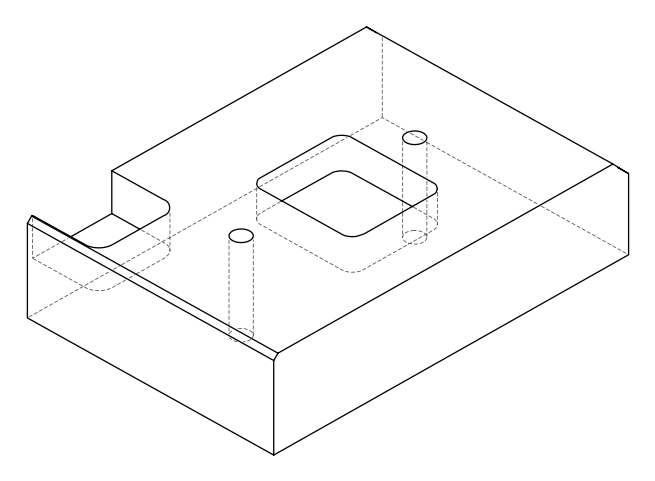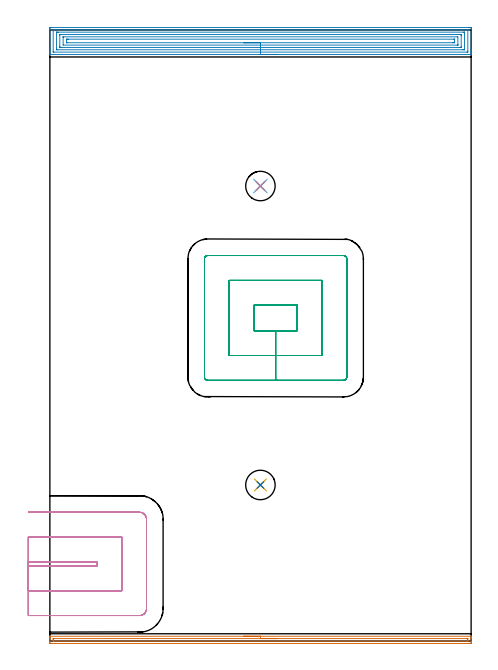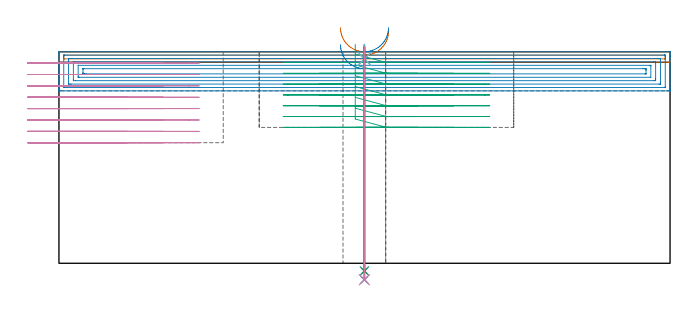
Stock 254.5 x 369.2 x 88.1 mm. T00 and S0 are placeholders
(PLAN: 10 operations, 6 tool changes, 37.4 min)
(1 AREA_MILL | FG_CHAMFER_SURFACE | UGT0205_001 | 4.24 min | 2463 mm3)
(2 AREA_MILL_1 | FG_CHAMFER_SURFACE_1 | UGT0205_001 | 12.53 min | 33808 mm3)
(3 MILL_RECTANGULAR_POCKET | POCKET_RECTANGULAR_STRAIGHT | UGT0201_094 | Follow Part, ap 5, ae 75% | 9.75 min | 314716 mm3)
(4 MILL_SLOT | SLOT_PARTIAL_RECTANGULAR | UGT0201_094 | Follow Part, ap 5, ae 75% | 9.3 min | 210310 mm3)
(5 SPOT_DRILL | STEP1HOLE | NXT0321_9005460120000 | 0.05 min | 231 mm3)
(6 SPOT_DRILL_1 | STEP1HOLE_1 | NXT0321_9005460120000 | 0.05 min | 145 mm3)
(7 DRILL_THROUGH_HOLE_INTO_CENTER | STEP1HOLE | NXT0301_065 | 0.37 min | 5973 mm3)
(8 DRILL_TO_ENLARGE_THROUGH_HOLE | STEP1HOLE | UGT0301_248 | 0.39 min | 15743 mm3)
(9 DRILL_THROUGH_HOLE_INTO_CENTER_1 | STEP1HOLE_1 | NXT0301_065 | 0.37 min | 5966 mm3)
(10 DRILL_TO_ENLARGE_THROUGH_HOLE_1 | STEP1HOLE_1 | UGT0301_248 | 0.39 min | 15752 mm3)
(TOOL UGT0205_001 | Chamfer Mill 20 x 3 x 45 deg. | D20 FL50 Z2)
(TOOL UGT0201_094 | End mill 20 mm | D20 FL38 Z4)
(TOOL NXT0321_9005460120000 | NC Spot Drill, 142deg, 12mm, Carbide, Uncoated | D12 PA142 FL30 Z2)
(TOOL NXT0301_065 | Carbide Drill 9.4mm [860.1-0940-075A1-MM 2214] | D9.4 PA140 FL98 Z2)
(TOOL UGT0301_248 | Twist Drill 17.8 mm | D17.8 PA118 FL130 Z2)
(OP 1 AREA_MILL)
G17 G21 G94 G90
T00 M6
G54
G17 G0 G90 X117.25 Y2.9 S1061 M3
G43 Z98.1 H0
G94 G1 X117.288 Z97.228 F250.
X117.402 Z96.363
X117.591 Z95.512
X117.853 Z94.68
X118.187 Z93.874
X118.59 Z93.1
X119.058 Z92.364
X119.59 Z91.672
X120.179 Z91.029
X120.822 Z90.439
X121.514 Z89.908
X122.25 Z89.44
X123.024 Z89.037
X123.83 Z88.703
X124.662 Z88.441
X125.514 Z88.252
X126.378 Z88.138
X127.25 Z88.1
X254.348
X254.49 Y2.894 Z88.093
X254.5 Y2.601 Z87.8
Y2.181 Z87.38
Y1.581 Z86.775
Y-0.481 Z84.717
X254.496 Y-1.061 Z84.134
X254.49 Y-1.491 Z83.705
X254.342 Y-1.495 Z83.702
X253.902 Y-1.5 Z83.7
X0.598
X0.158 Y-1.495 Z83.702
X0.01 Y-1.491 Z83.705
X0. Y-1.061 Z84.134
Y-0.481 Z84.717
Y-0.181 Z85.016
Y1.581 Z86.775
Y2.181 Z87.38
Y2.461 Z87.66
Y2.602 Z87.801
X0.01 Y2.894 Z88.093
X0.152 Y2.9 Z88.1
X127.25
Y1.486 Z86.686
X252.118 Y1.485 Z86.685
X252.216 Y1.484 Z86.684
X252.472 Y1.479 Z86.679
X252.49 Y1.396 Z86.596
X252.496 Y1.207 Z86.407
X252.499 Y0.7 Z85.9
X252.498 Y0.325 Z85.525
X252.49 Y-0.053 Z85.147
X252.483 Y-0.08 Z85.12
X252.465 Y-0.082 Z85.118
X252.417 Y-0.084 Z85.116
X252.317 Y-0.085 Z85.115
X252.118 Y-0.086 Z85.114
X2.382 Y-0.085 Z85.115
X2.284 Y-0.084 Z85.116
X2.028 Y-0.079 Z85.121
X2.01 Y0.004 Z85.204
X2.003 Y0.193 Z85.393
X2.001 Y0.7 Z85.9
X2.002 Y1.075 Z86.275
X2.01 Y1.453 Z86.653
X2.017 Y1.48 Z86.68
X2.035 Y1.481 Z86.681
X2.083 Y1.484 Z86.684
X2.183 Y1.485 Z86.685
X2.382 Y1.486 Z86.686
X127.25
X128.122 Z86.724
X128.986 Z86.838
X129.838 Z87.026
X130.67 Z87.289
X131.476 Z87.623
X132.25 Z88.025
X132.986 Z88.494
X133.678 Z89.025
X134.321 Z89.615
X134.91 Z90.258
X135.442 Z90.95
X135.91 Z91.686
X136.313 Z92.459
X136.647 Z93.265
X136.909 Z94.097
X137.098 Z94.949
X137.212 Z95.814
X137.25 Z96.686
G0 Z98.1
M5
M2
(OP 2 AREA_MILL_1)
G17 G21 G94 G90
T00 M6
G54
G17 G0 G90 X137.25 Y354.4 S1061 M3
G43 Z98.1 H0
G94 G1 X137.212 Z97.228 F250.
X137.098 Z96.363
X136.909 Z95.512
X136.647 Z94.68
X136.313 Z93.874
X135.91 Z93.1
X135.442 Z92.364
X134.91 Z91.672
X134.321 Z91.029
X133.678 Z90.439
X132.986 Z89.908
X132.25 Z89.44
X131.476 Z89.037
X130.67 Z88.703
X129.838 Z88.441
X128.987 Z88.252
X128.122 Z88.138
X127.25 Z88.1
X0.152
X0.01 Y354.403 Z88.088
X0.007 Y354.444 Z88.048
X0. Y354.795 Z87.704
Y355.263 Z87.236
Y355.87 Z86.625
Y357.065 Z85.432
Y357.652 Z84.842
Y366.411 Z76.086
Y369.827 Z72.67
X0.002 Y370.12 Z72.377
X0.007 Y370.691 Z71.806
X0.024 Y370.693 Z71.804
X0.598 Y370.7 Z71.8
X253.322
X253.902 Y370.699 Z71.801
X254.476 Y370.694 Z71.804
X254.493 Y370.692 Z71.806
X254.497 Y370.12 Z72.377
X254.5 Y369.523 Z72.974
Y357.652 Z84.842
Y357.065 Z85.432
Y356.761 Z85.735
Y356.174 Z86.322
Y355.87 Z86.625
Y355.263 Z87.236
Y354.795 Z87.704
X254.493 Y354.444 Z88.048
X254.49 Y354.403 Z88.088
X254.348 Y354.4 Z88.1
X127.25
Y355.814 Z86.686
X2.326 Y355.815 Z86.685
X2.213 Y355.817 Z86.683
X2.01 Y355.823 Z86.677
X2.007 Y355.87 Z86.63
X2.001 Y356.251 Z86.249
X2. Y368.72 Z73.78
X2.007 Y369.23 Z73.27
X2.01 Y369.271 Z73.229
X2.158 Y369.28 Z73.22
X2.27 Y369.285 Z73.215
X2.326 Y369.286 Z73.214
X2.382
X252.175
X252.287 Y369.283 Z73.217
X252.49 Y369.277 Z73.223
X252.493 Y369.23 Z73.27
X252.499 Y368.849 Z73.651
X252.5 Y356.38 Z86.12
X252.493 Y355.87 Z86.63
X252.49 Y355.829 Z86.671
X252.343 Y355.82 Z86.68
X252.231 Y355.815 Z86.685
X252.174 Y355.814 Z86.686
X252.118
X127.25
Y357.228 Z85.272
X4.589 Y357.229 Z85.271
X4.166 Y357.231 Z85.269
X4.026 Y357.234 Z85.266
X4.01 Y357.235 Z85.265
X4.006 Y357.288 Z85.212
X4.002 Y357.376 Z85.124
X4. Y357.817 Z84.683
X4.001 Y367.612 Z74.888
X4.01 Y367.779 Z74.721
X4.016 Y367.865 Z74.635
X4.06 Y367.867 Z74.633
X4.166 Y367.87 Z74.63
X4.634 Y367.871 Z74.629
X5.058 Y367.872 Z74.628
X249.911 Y367.871 Z74.629
X250.334 Y367.869 Z74.631
X250.474 Y367.866 Z74.634
X250.49 Y367.865 Z74.635
X250.495 Y367.812 Z74.688
X250.498 Y367.724 Z74.776
X250.5 Y367.614 Z74.886
Y367.448 Z75.052
X250.499 Y357.488 Z85.012
X250.49 Y357.321 Z85.179
X250.484 Y357.235 Z85.265
X250.44 Y357.233 Z85.267
X250.334 Y357.23 Z85.27
X249.866 Y357.229 Z85.271
X249.443 Y357.228 Z85.272
X127.25
Y358.643 Z83.857
X6.74
X6.041 Y358.65 Z83.85
X6.01 Y358.654 Z83.846
X6.006 Y358.697 Z83.803
X6.002 Y358.795 Z83.705
X6.001 Y358.991 Z83.509
X6. Y359.382 Z83.118
X6.001 Y366.087 Z76.413
X6.002 Y366.297 Z76.203
X6.006 Y366.402 Z76.098
X6.01 Y366.448 Z76.052
X6.057 Y366.451 Z76.049
X6.841 Y366.457 Z76.043
X6.942
X247.76
X248.459 Y366.45 Z76.05
X248.49 Y366.446 Z76.054
X248.494 Y366.403 Z76.097
X248.498 Y366.305 Z76.195
X248.499 Y366.11 Z76.39
X248.5 Y365.718 Z76.782
X248.499 Y359.013 Z83.487
X248.498 Y358.803 Z83.697
X248.494 Y358.698 Z83.802
X248.49 Y358.652 Z83.848
X248.444 Y358.649 Z83.851
X247.659 Y358.643 Z83.857
X247.558
X127.25
Y360.057 Z82.443
X8.
X8.001 Y364.777 Z77.723
X8.005 Y364.933 Z77.567
X8.01 Y365.009 Z77.491
X8.022 Y365.036 Z77.464
X8.092 Y365.039 Z77.461
X8.359 Y365.042 Z77.458
X246.5 Y365.043 Z77.457
X246.499 Y360.324 Z82.176
X246.495 Y360.168 Z82.332
X246.49 Y360.091 Z82.409
X246.478 Y360.064 Z82.436
X246.409 Y360.061 Z82.439
X246.141 Y360.058 Z82.442
X127.25 Y360.057 Z82.443
Y361.471 Z81.029
X10.409 Y361.472 Z81.028
X10.15 Y361.473 Z81.027
X10.051 Y361.476 Z81.024
X10.01 Y361.479 Z81.021
X10.008 Y361.502 Z80.998
X10.002 Y361.621 Z80.879
X10.001 Y362.995 Z79.505
X10.003 Y363.4 Z79.1
X10.01 Y363.539 Z78.961
X10.022 Y363.622 Z78.878
X10.092 Y363.624 Z78.876
X10.409 Y363.627 Z78.873
X10.667 Y363.628 Z78.872
X11.301 Y363.629 Z78.871
X244.091 Y363.628 Z78.872
X244.35 Y363.627 Z78.873
X244.449 Y363.624 Z78.876
X244.49 Y363.621 Z78.879
X244.492 Y363.598 Z78.902
X244.498 Y363.48 Z79.02
X244.499 Y362.105 Z80.395
X244.497 Y361.7 Z80.8
X244.49 Y361.561 Z80.939
X244.479 Y361.478 Z81.022
X244.408 Y361.476 Z81.024
X244.091 Y361.473 Z81.027
X243.833 Y361.472 Z81.029
X243.199 Y361.471
X127.25
X126.378 Z81.067
X125.514 Z81.181
X124.662 Z81.37
X123.83 Z81.632
X123.024 Z81.966
X122.25 Z82.369
X121.514 Z82.837
X120.822 Z83.368
X120.179 Z83.958
X119.59 Z84.601
X119.059 Z85.293
X118.59 Z86.029
X118.187 Z86.803
X117.853 Z87.609
X117.591 Z88.441
X117.402 Z89.292
X117.288 Z90.157
X117.25 Z91.029
G0 Z98.1
M5
M2
(OP 3 MILL_RECTANGULAR_POCKET)
G17 G21 G94 G90
T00 M6
G54
G17 G0 G90 X123.4 Y202.49 S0 M3
G43 Z98.1 H0
Z91.1
G94 G1 Y187.5 Z87.083 F250.
X136.4 Z83.6
X149.4 F500.
Y202.9
X123.4
Y187.5
X136.4
Y172.5
X164.4
Y217.9
X108.4
Y172.5
X136.4
Y157.5
X177.4
G3 X179.4 Y159.5 R2.
G1 Y230.9
G3 X177.4 Y232.9 R2.
G1 X95.4
G3 X93.4 Y230.9 R2.
G1 Y159.5
G3 X95.4 Y157.5 R2.
G1 X136.4
X137.4
G0 X123.4 Y202.49 Z86.6
G1 Y187.5 Z82.583 F250.
X136.4 Z79.1
X149.4 F500.
Y202.9
X123.4
Y187.5
X136.4
Y172.5
X164.4
Y217.9
X108.4
Y172.5
X136.4
Y157.5
X177.4
G3 X179.4 Y159.5 R2.
G1 Y230.9
G3 X177.4 Y232.9 R2.
G1 X95.4
G3 X93.4 Y230.9 R2.
G1 Y159.5
G3 X95.4 Y157.5 R2.
G1 X136.4
X137.4
G0 X123.4 Y202.49 Z82.1
G1 Y187.5 Z78.083 F250.
X136.4 Z74.6
X149.4 F500.
Y202.9
X123.4
Y187.5
X136.4
Y172.5
X164.4
Y217.9
X108.4
Y172.5
X136.4
Y157.5
X177.4
G3 X179.4 Y159.5 R2.
G1 Y230.9
G3 X177.4 Y232.9 R2.
G1 X95.4
G3 X93.4 Y230.9 R2.
G1 Y159.5
G3 X95.4 Y157.5 R2.
G1 X136.4
X137.4
G0 X123.4 Y202.49 Z77.6
G1 Y187.5 Z73.583 F250.
X136.4 Z70.1
X149.4 F500.
Y202.9
X123.4
Y187.5
X136.4
Y172.5
X164.4
Y217.9
X108.4
Y172.5
X136.4
Y157.5
X177.4
G3 X179.4 Y159.5 R2.
G1 Y230.9
G3 X177.4 Y232.9 R2.
G1 X95.4
G3 X93.4 Y230.9 R2.
G1 Y159.5
G3 X95.4 Y157.5 R2.
G1 X136.4
X137.4
G0 X123.4 Y202.49 Z73.1
G1 Y187.5 Z69.083 F250.
X136.4 Z65.6
X149.4 F500.
Y202.9
X123.4
Y187.5
X136.4
Y172.5
X164.4
Y217.9
X108.4
Y172.5
X136.4
Y157.5
X177.4
G3 X179.4 Y159.5 R2.
G1 Y230.9
G3 X177.4 Y232.9 R2.
G1 X95.4
G3 X93.4 Y230.9 R2.
G1 Y159.5
G3 X95.4 Y157.5 R2.
G1 X136.4
X137.4
G0 X123.4 Y202.49 Z68.6
G1 Y187.5 Z64.583 F250.
X136.4 Z61.1
X149.4 F500.
Y202.9
X123.4
Y187.5
X136.4
Y172.5
X164.4
Y217.9
X108.4
Y172.5
X136.4
Y157.5
X177.4
G3 X179.4 Y159.5 R2.
G1 Y230.9
G3 X177.4 Y232.9 R2.
G1 X95.4
G3 X93.4 Y230.9 R2.
G1 Y159.5
G3 X95.4 Y157.5 R2.
G1 X136.4
X137.4
G0 X123.4 Y202.49 Z64.1
G1 Y187.5 Z60.083 F250.
X136.4 Z56.6
X149.4 F500.
Y202.9
X123.4
Y187.5
X136.4
Y172.5
X164.4
Y217.9
X108.4
Y172.5
X136.4
Y157.5
X177.4
G3 X179.4 Y159.5 R2.
G1 Y230.9
G3 X177.4 Y232.9 R2.
G1 X95.4
G3 X93.4 Y230.9 R2.
G1 Y159.5
G3 X95.4 Y157.5 R2.
G1 X136.4
X137.4
G0 Z98.1
M5
M2
(OP 4 MILL_SLOT)
G17 G21 G94 G90
T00 M6
G54
G17 G0 G90 X-13. Y45.4 S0 M3
G43 Z98.1 H0
Z83.362
G94 G1 X-10. F250.
X28.4 F500.
Y47.8
X-10.
X-13. F250.
Y30.4
X-10.
X43.4 F500.
Y62.8
X-10.
X-13. F250.
Y15.4
X-10.
X54.2 F500.
G3 X58.4 Y19.6 R4.2
G1 Y73.6
G3 X54.2 Y77.8 R4.2
G1 X-10.
X-13. F250.
G0 Y45.4 Z78.625
G1 X-10.
X28.4 F500.
Y47.8
X-10.
X-13. F250.
Y30.4
X-10.
X43.4 F500.
Y62.8
X-10.
X-13. F250.
Y15.4
X-10.
X54.2 F500.
G3 X58.4 Y19.6 R4.2
G1 Y73.6
G3 X54.2 Y77.8 R4.2
G1 X-10.
X-13. F250.
G0 Y45.4 Z73.887
G1 X-10.
X28.4 F500.
Y47.8
X-10.
X-13. F250.
Y30.4
X-10.
X43.4 F500.
Y62.8
X-10.
X-13. F250.
Y15.4
X-10.
X54.2 F500.
G3 X58.4 Y19.6 R4.2
G1 Y73.6
G3 X54.2 Y77.8 R4.2
G1 X-10.
X-13. F250.
G0 Y45.4 Z69.15
G1 X-10.
X28.4 F500.
Y47.8
X-10.
X-13. F250.
Y30.4
X-10.
X43.4 F500.
Y62.8
X-10.
X-13. F250.
Y15.4
X-10.
X54.2 F500.
G3 X58.4 Y19.6 R4.2
G1 Y73.6
G3 X54.2 Y77.8 R4.2
G1 X-10.
X-13. F250.
G0 Y45.4 Z64.412
G1 X-10.
X28.4 F500.
Y47.8
X-10.
X-13. F250.
Y30.4
X-10.
X43.4 F500.
Y62.8
X-10.
X-13. F250.
Y15.4
X-10.
X54.2 F500.
G3 X58.4 Y19.6 R4.2
G1 Y73.6
G3 X54.2 Y77.8 R4.2
G1 X-10.
X-13. F250.
G0 Y45.4 Z59.675
G1 X-10.
X28.4 F500.
Y47.8
X-10.
X-13. F250.
Y30.4
X-10.
X43.4 F500.
Y62.8
X-10.
X-13. F250.
Y15.4
X-10.
X54.2 F500.
G3 X58.4 Y19.6 R4.2
G1 Y73.6
G3 X54.2 Y77.8 R4.2
G1 X-10.
X-13. F250.
G0 Y45.4 Z54.937
G1 X-10.
X28.4 F500.
Y47.8
X-10.
X-13. F250.
Y30.4
X-10.
X43.4 F500.
Y62.8
X-10.
X-13. F250.
Y15.4
X-10.
X54.2 F500.
G3 X58.4 Y19.6 R4.2
G1 Y73.6
G3 X54.2 Y77.8 R4.2
G1 X-10.
X-13. F250.
G0 Y45.4 Z50.2
G1 X-10.
X28.4 F500.
Y47.8
X-10.
X-13. F250.
Y30.4
X-10.
X43.4 F500.
Y62.8
X-10.
X-13. F250.
Y15.4
X-10.
X54.2 F500.
G3 X58.4 Y19.6 R4.2
G1 Y73.6
G3 X54.2 Y77.8 R4.2
G1 X-10.
X-13. F250.
G0 Z98.1
M5
M2
(OP 5 SPOT_DRILL)
G17 G21 G94 G90
T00 M6
G54
G17 G0 G90 X127.2 Y94.3 S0 M3
G43 Z98.1 H0
G94 G81 G98 Z85.1 F250. R91.1
G80
M5
M2
(OP 6 SPOT_DRILL_1)
G17 G21 G94 G90
T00 M6
G54
G17 G0 G90 X127.2 Y274.9 S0 M3
G43 Z98.1 H0
G94 G81 G98 Z85.1 F250. R91.1
G80
M5
M2
(OP 7 DRILL_THROUGH_HOLE_INTO_CENTER)
G17 G21 G94 G90
T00 M6
G54
G17 G0 G90 X127.2 Y94.3 S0 M3
G43 Z98.1 H1
G94 G73 G98 Z-3.211 F250. Q9.131 R90.1
G80
M5
M2
(OP 8 DRILL_TO_ENLARGE_THROUGH_HOLE)
G17 G21 G94 G90
T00 M6
G54
G17 G0 G90 X127.2 Y94.3 S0 M3
G43 Z98.1 H0
G94 G73 G98 Z-6.848 F250. Q15.825 R90.1
G80
M5
M2
(OP 9 DRILL_THROUGH_HOLE_INTO_CENTER_1)
G17 G21 G94 G90
T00 M6
G54
G17 G0 G90 X127.2 Y274.9 S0 M3
G43 Z98.1 H1
G94 G73 G98 Z-3.211 F250. Q9.131 R90.1
G80
M5
M2
(OP 10 DRILL_TO_ENLARGE_THROUGH_HOLE_1)
G17 G21 G94 G90
T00 M6
G54
G17 G0 G90 X127.2 Y274.9 S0 M3
G43 Z98.1 H0
G94 G73 G98 Z-6.848 F250. Q15.825 R90.1
G80
M5
M2
